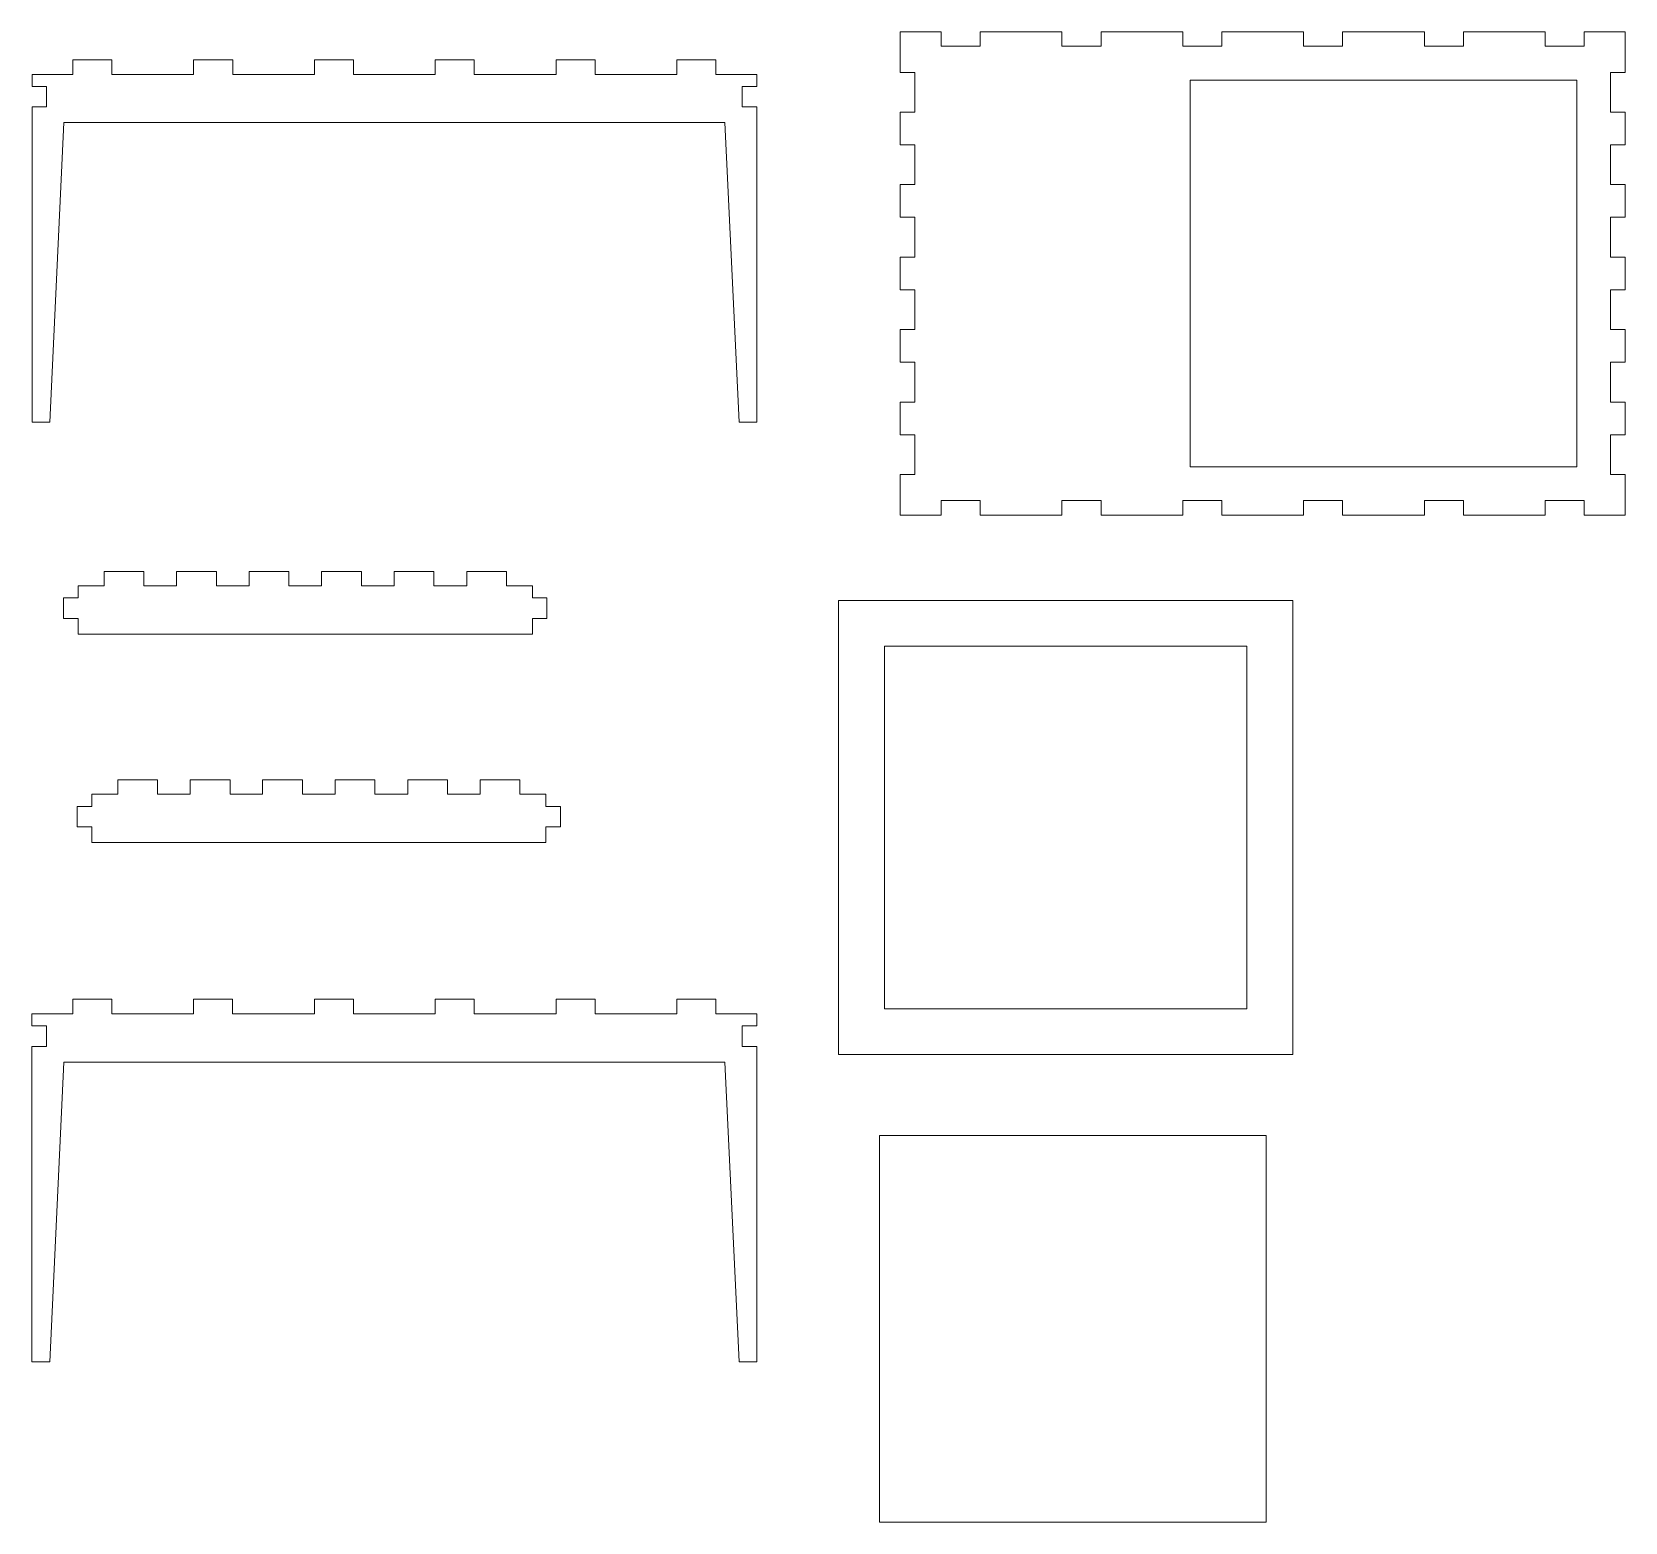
# Model space of a CAD drawing. Header units: millimetres. Extents: x 0 to 1318, y -775 to 458.
import ezdxf

# ---------------------------------------------------------------- set-up
doc = ezdxf.new("R2010")
doc.units = ezdxf.units.MM

msp = doc.modelspace()

# ---------------------------------------------------------------- linework, layer by layer
at = {"color": 7, "linetype": 'Continuous', "lineweight": 15}
for p, q in [((718.7, 458.5), (718.7, 424.9)), ((752.5, 458.5), (718.7, 458.5)), ((752.5, 446.5), (752.5, 458.5)), ((784.8, 446.5), (784.8, 458.5)), ((852.5, 458.5), (784.8, 458.5)), ((852.5, 446.5), (852.5, 458.5)), ((884.8, 446.5), (884.8, 458.5)), ((952.4, 458.5), (884.8, 458.5)), ((952.4, 446.5), (952.4, 458.5)), ((984.7, 446.5), (984.7, 458.5)), ((1052.4, 458.5), (984.7, 458.5)), ((1052.4, 446.5), (1052.4, 458.5)), ((1084.7, 446.5), (1084.7, 458.5)), ((1152.4, 458.5), (1084.7, 458.5)), ((1152.4, 446.5), (1152.4, 458.5)), ((1184.6, 446.5), (1184.6, 458.5)), ((1252.3, 458.5), (1184.6, 458.5)), ((1252.3, 446.5), (1252.3, 458.5)), ((1284.6, 446.5), (1284.6, 458.5)), ((1318.4, 458.5), (1284.6, 458.5)), ((1318.4, 424.9), (1318.4, 458.5)), ((34.2, 423.3), (34.2, 435.3)), ((34.2, 435.3), (66.5, 435.3)), ((66.5, 435.3), (66.5, 423.3)), ((134.1, 423.3), (134.1, 435.3)), ((134.1, 435.3), (166.4, 435.3)), ((166.4, 435.3), (166.4, 423.3)), ((234.1, 423.3), (234.1, 435.3)), ((234.1, 435.3), (266.4, 435.3)), ((266.4, 435.3), (266.4, 423.3)), ((334, 423.3), (334, 435.3)), ((334, 435.3), (366.3, 435.3)), ((366.3, 435.3), (366.3, 423.3)), ((434, 435.3), (466.2, 435.3)), ((434, 423.3), (434, 435.3)), ((466.2, 435.3), (466.2, 423.3)), ((533.9, 423.3), (533.9, 435.3)), ((533.9, 435.3), (566.2, 435.3)), ((566.2, 435.3), (566.2, 423.3)), ((752.5, 446.5), (784.8, 446.5)), ((852.5, 446.5), (884.8, 446.5)), ((952.4, 446.5), (984.7, 446.5)), ((1052.4, 446.5), (1084.7, 446.5)), ((1152.4, 446.5), (1184.6, 446.5)), ((1252.3, 446.5), (1284.6, 446.5)), ((0.4, 413.3), (0.4, 423.3)), ((0.4, 423.3), (34.2, 423.3)), ((66.5, 423.3), (134.1, 423.3)), ((166.4, 423.3), (234.1, 423.3)), ((266.4, 423.3), (334, 423.3)), ((366.3, 423.3), (434, 423.3)), ((466.2, 423.3), (533.9, 423.3)), ((566.2, 423.3), (600, 423.3)), ((600, 423.3), (600, 413.3)), ((730.7, 424.9), (718.7, 424.9)), ((730.7, 392), (730.7, 424.9)), ((1306.4, 424.9), (1318.4, 424.9)), ((1306.4, 424.9), (1306.4, 392)), ((12.4, 413.3), (0.4, 413.3)), ((12.4, 396.4), (12.4, 413.3)), ((588, 413.3), (600, 413.3)), ((588, 413.3), (588, 396.4)), ((958.6, 418.5), (958.6, 98.6)), ((1278.4, 418.5), (958.6, 418.5)), ((1278.4, 98.6), (1278.4, 418.5)), ((0.4, 135.5), (0.4, 396.4)), ((12.4, 396.4), (0.4, 396.4)), ((588, 396.4), (600, 396.4)), ((600, 396.4), (600, 135.5)), ((26.8, 383.4), (15.1, 135.5)), ((573.6, 383.4), (26.8, 383.4)), ((585.3, 135.5), (573.6, 383.4)), ((718.7, 392), (718.7, 364.9)), ((730.7, 392), (718.7, 392)), ((1306.4, 392), (1318.4, 392)), ((1318.4, 364.9), (1318.4, 392)), ((730.7, 364.9), (718.7, 364.9)), ((730.7, 332.1), (730.7, 364.9)), ((1306.4, 364.9), (1318.4, 364.9)), ((1306.4, 364.9), (1306.4, 332.1)), ((718.7, 332.1), (718.7, 305)), ((730.7, 332.1), (718.7, 332.1)), ((1306.4, 332.1), (1318.4, 332.1)), ((1318.4, 305), (1318.4, 332.1)), ((730.7, 305), (718.7, 305)), ((730.7, 272.1), (730.7, 305)), ((1306.4, 305), (1318.4, 305)), ((1306.4, 305), (1306.4, 272.1)), ((718.7, 272.1), (718.7, 245)), ((730.7, 272.1), (718.7, 272.1)), ((1306.4, 272.1), (1318.4, 272.1)), ((1318.4, 245), (1318.4, 272.1)), ((730.7, 245), (718.7, 245)), ((730.7, 212.1), (730.7, 245)), ((1306.4, 245), (1318.4, 245)), ((1306.4, 245), (1306.4, 212.1)), ((718.7, 212.1), (718.7, 185)), ((730.7, 212.1), (718.7, 212.1)), ((1306.4, 212.1), (1318.4, 212.1)), ((1318.4, 185), (1318.4, 212.1)), ((730.7, 185), (718.7, 185)), ((730.7, 152.1), (730.7, 185)), ((1306.4, 185), (1318.4, 185)), ((1306.4, 185), (1306.4, 152.1)), ((718.7, 152.1), (718.7, 125.1)), ((730.7, 152.1), (718.7, 152.1)), ((1306.4, 152.1), (1318.4, 152.1)), ((1318.4, 125.1), (1318.4, 152.1)), ((15.1, 135.5), (0.4, 135.5)), ((600, 135.5), (585.3, 135.5)), ((730.7, 125.1), (718.7, 125.1)), ((730.7, 92.2), (730.7, 125.1)), ((1306.4, 125.1), (1318.4, 125.1)), ((1306.4, 125.1), (1306.4, 92.2)), ((958.6, 98.6), (1278.4, 98.6)), ((718.7, 92.2), (718.7, 58.6)), ((730.7, 92.2), (718.7, 92.2)), ((1306.4, 92.2), (1318.4, 92.2)), ((1318.4, 58.6), (1318.4, 92.2)), ((784.8, 70.6), (752.5, 70.6)), ((752.5, 70.6), (752.5, 58.6)), ((784.8, 70.6), (784.8, 58.6)), ((884.8, 70.6), (852.5, 70.6)), ((852.5, 70.6), (852.5, 58.6)), ((884.8, 70.6), (884.8, 58.6)), ((984.7, 70.6), (952.4, 70.6)), ((952.4, 70.6), (952.4, 58.6)), ((984.7, 70.6), (984.7, 58.6)), ((1084.7, 70.6), (1052.4, 70.6)), ((1052.4, 70.6), (1052.4, 58.6)), ((1084.7, 70.6), (1084.7, 58.6)), ((1184.6, 70.6), (1152.4, 70.6)), ((1152.4, 70.6), (1152.4, 58.6)), ((1184.6, 70.6), (1184.6, 58.6)), ((1284.6, 70.6), (1252.3, 70.6)), ((1252.3, 70.6), (1252.3, 58.6)), ((1284.6, 70.6), (1284.6, 58.6)), ((718.7, 58.6), (752.5, 58.6)), ((784.8, 58.6), (852.5, 58.6)), ((884.8, 58.6), (952.4, 58.6)), ((984.7, 58.6), (1052.4, 58.6)), ((1084.7, 58.6), (1152.4, 58.6)), ((1184.6, 58.6), (1252.3, 58.6)), ((1284.6, 58.6), (1318.4, 58.6)), ((60, 12), (60, 0)), ((92.9, 12), (60, 12)), ((92.9, 0), (92.9, 12)), ((120, 12), (120, 0)), ((152.9, 12), (120, 12)), ((152.9, 0), (152.9, 12)), ((180, 12), (180, 0)), ((212.9, 12), (180, 12)), ((212.9, 0), (212.9, 12)), ((240, 12), (240, 0)), ((272.9, 12), (240, 12)), ((272.9, 0), (272.9, 12)), ((300, 12), (300, 0)), ((332.9, 12), (300, 12)), ((332.9, 0), (332.9, 12)), ((392.9, 12), (360, 12)), ((360, 12), (360, 0)), ((392.9, 0), (392.9, 12)), ((26.5, -10), (26.5, -27)), ((38.5, -10), (26.5, -10)), ((60, 0), (38.5, 0)), ((38.5, 0), (38.5, -10)), ((120, 0), (92.9, 0)), ((180, 0), (152.9, 0)), ((240, 0), (212.9, 0)), ((300, 0), (272.9, 0)), ((360, 0), (332.9, 0)), ((414.4, 0), (392.9, 0)), ((414.4, -10), (414.4, 0)), ((426.4, -10), (414.4, -10)), ((426.4, -27), (426.4, -10)), ((667.7, -12), (1043.5, -12)), ((667.7, -387.9), (667.7, -12)), ((1043.5, -12), (1043.5, -387.9)), ((26.5, -27), (38.5, -27)), ((38.5, -27), (38.5, -40)), ((414.4, -27), (426.4, -27)), ((414.4, -40), (414.4, -27)), ((38.5, -40), (414.4, -40)), ((705.7, -50), (1005.5, -50)), ((705.7, -349.9), (705.7, -50)), ((1005.5, -50), (1005.5, -349.9)), ((71.3, -172.4), (71.3, -160.4)), ((71.3, -160.4), (104.2, -160.4)), ((104.2, -160.4), (104.2, -172.4)), ((131.3, -172.4), (131.3, -160.4)), ((131.3, -160.4), (164.2, -160.4)), ((164.2, -160.4), (164.2, -172.4)), ((191.2, -172.4), (191.2, -160.4)), ((191.2, -160.4), (224.1, -160.4)), ((224.1, -160.4), (224.1, -172.4)), ((251.2, -172.4), (251.2, -160.4)), ((251.2, -160.4), (284.1, -160.4)), ((284.1, -160.4), (284.1, -172.4)), ((311.2, -172.4), (311.2, -160.4)), ((311.2, -160.4), (344.1, -160.4)), ((344.1, -160.4), (344.1, -172.4)), ((371.2, -172.4), (371.2, -160.4)), ((371.2, -160.4), (404, -160.4)), ((404, -160.4), (404, -172.4)), ((37.8, -199.4), (37.8, -182.5)), ((37.8, -182.5), (49.8, -182.5)), ((49.8, -172.4), (71.3, -172.4)), ((49.8, -182.5), (49.8, -172.4)), ((104.2, -172.4), (131.3, -172.4)), ((164.2, -172.4), (191.2, -172.4)), ((224.1, -172.4), (251.2, -172.4)), ((284.1, -172.4), (311.2, -172.4)), ((344.1, -172.4), (371.2, -172.4)), ((404, -172.4), (425.6, -172.4)), ((425.6, -172.4), (425.6, -182.5)), ((425.6, -182.5), (437.6, -182.5)), ((437.6, -182.5), (437.6, -199.4)), ((49.8, -199.4), (37.8, -199.4)), ((49.8, -212.4), (49.8, -199.4)), ((437.6, -199.4), (425.6, -199.4)), ((425.6, -199.4), (425.6, -212.4)), ((425.6, -212.4), (49.8, -212.4)), ((34.1, -342.1), (34.1, -354.1)), ((66.4, -342.1), (34.1, -342.1)), ((66.4, -354.1), (66.4, -342.1)), ((166.3, -342.1), (134.1, -342.1)), ((134.1, -342.1), (134.1, -354.1)), ((166.3, -354.1), (166.3, -342.1)), ((234, -342.1), (234, -354.1)), ((266.3, -342.1), (234, -342.1)), ((266.3, -354.1), (266.3, -342.1)), ((334, -342.1), (334, -354.1)), ((366.2, -342.1), (334, -342.1)), ((366.2, -354.1), (366.2, -342.1)), ((433.9, -342.1), (433.9, -354.1)), ((466.2, -342.1), (433.9, -342.1)), ((466.2, -354.1), (466.2, -342.1)), ((533.9, -342.1), (533.9, -354.1)), ((566.2, -342.1), (533.9, -342.1)), ((566.2, -354.1), (566.2, -342.1)), ((0.3, -354.1), (0.3, -364.1)), ((34.1, -354.1), (0.3, -354.1)), ((134.1, -354.1), (66.4, -354.1)), ((234, -354.1), (166.3, -354.1)), ((334, -354.1), (266.3, -354.1)), ((433.9, -354.1), (366.2, -354.1)), ((533.9, -354.1), (466.2, -354.1)), ((600, -354.1), (566.2, -354.1)), ((600, -364.1), (600, -354.1)), ((1005.5, -349.9), (705.7, -349.9)), ((12.3, -364.1), (0.3, -364.1)), ((12.3, -381.1), (12.3, -364.1)), ((588, -364.1), (588, -381.1)), ((588, -364.1), (600, -364.1)), ((0.3, -381.1), (0.3, -642)), ((12.3, -381.1), (0.3, -381.1)), ((588, -381.1), (600, -381.1)), ((600, -642), (600, -381.1)), ((15, -642), (26.6, -394.1)), ((26.6, -394.1), (573.6, -394.1)), ((573.6, -394.1), (585.3, -642)), ((1043.5, -387.9), (667.7, -387.9)), ((1021.5, -454.9), (701.6, -454.9)), ((701.6, -454.9), (701.6, -774.8)), ((1021.5, -774.8), (1021.5, -454.9)), ((0.3, -642), (15, -642)), ((585.3, -642), (600, -642)), ((701.6, -774.8), (1021.5, -774.8))]:
    msp.add_line(p, q, dxfattribs=at)

doc.saveas('drawing.dxf')
